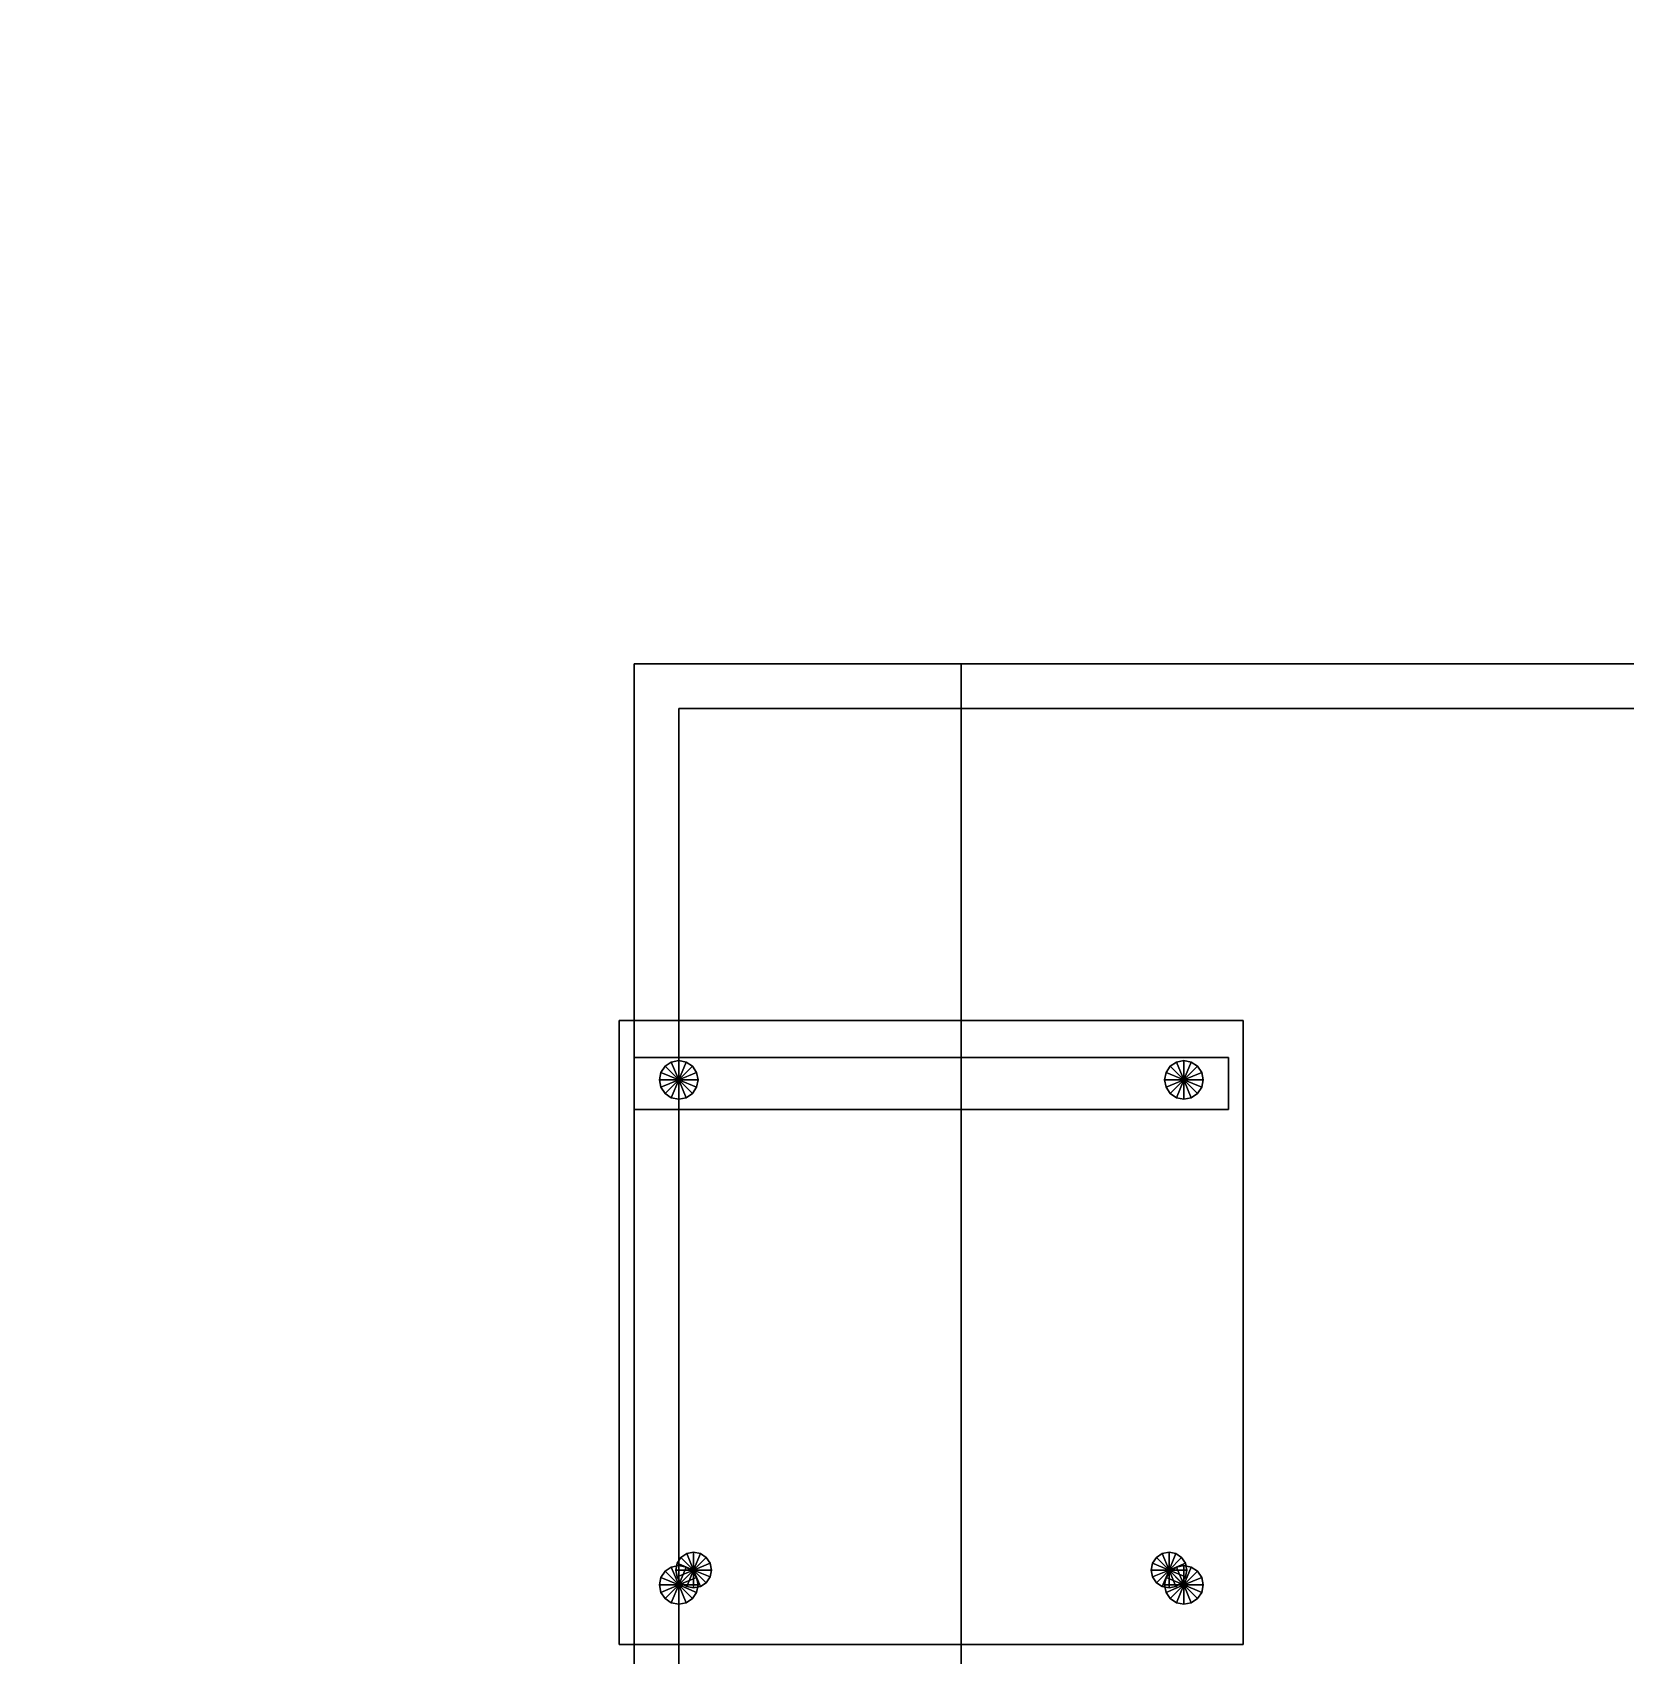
# Model space of a CAD drawing. Header units: millimetres. Extents: x -8000 to 18500, y -500 to 32500.
# Drawn here: x 1195 to 2267, y 1732 to 2825 of the extents above; entities that cross this region are included whole.
import ezdxf

# ---------------------------------------------------------------- set-up
doc = ezdxf.new("R2010")
doc.units = ezdxf.units.MM
for name, color, linetype in [('3D-FINISH', 7, 'Continuous'), ('3D-FURNITURE', 7, 'Continuous'), ('3D-ROOF', 7, 'Continuous'), ('3D-SLABS', 7, 'Continuous')]:
    doc.layers.add(name, color=color, linetype=linetype)

msp = doc.modelspace()

# ---------------------------------------------------------------- linework, layer by layer
at = {"layer": '3D-FINISH', "color": 7}
for points in [[(200, 200, 590), (200, 9800, 590), (9800, 9800, 590), (9800, 200, 590)], [(200, 200, 600), (9800, 200, 600), (9800, 9800, 600), (200, 9800, 600)], [(200, 200, 3990), (200, 9800, 3990), (9800, 9800, 3990), (9800, 200, 3990)], [(200, 200, 4000), (9800, 200, 4000), (9800, 9800, 4000), (200, 9800, 4000)]]:
    msp.add_3dface(points, dxfattribs=at)
at = {"layer": '3D-FURNITURE', "color": 7}
for points in [[(1600, 1450, 4000), (1600, 2400, 4000), (2550, 2400, 4000), (2550, 1450, 4000)], [(1600, 2400, 4000), (1600, 2400, 4080), (2550, 2400, 4080), (2550, 2400, 4000)], [(1600, 1450, 4000), (1600, 1450, 4080), (1600, 2400, 4080), (1600, 2400, 4000)], [(1600, 1450, 4080), (2550, 1450, 4080), (2550, 2400, 4080), (1600, 2400, 4080)], [(1600, 720, 4420), (1600, 2400, 4420), (1820, 2400, 4420), (1820, 720, 4420)], [(1600, 2400, 4420), (1600, 2400, 4760), (1820, 2400, 4760), (1820, 2400, 4420)], [(1600, 720, 4420), (1600, 720, 4760), (1600, 2400, 4760), (1600, 2400, 4420)], [(1600, 720, 4760), (1820, 720, 4760), (1820, 2400, 4760), (1600, 2400, 4760)], [(1820, 720, 4420), (1820, 2400, 4420), (1820, 2400, 4760), (1820, 720, 4760)], [(1630, 1450, 4080), (1630, 2370, 4080), (2520, 2370, 4080), (2520, 1450, 4080)], [(1630, 2370, 4080), (1630, 2370, 4420), (2520, 2370, 4420), (2520, 2370, 4080)], [(1630, 1450, 4080), (1630, 1450, 4420), (1630, 2370, 4420), (1630, 2370, 4080)], [(1630, 1450, 4420), (2520, 1450, 4420), (2520, 2370, 4420), (1630, 2370, 4420)], [(1590, 1740, 1010), (1590, 2160, 1010), (2010, 2160, 1010), (2010, 1740, 1010)], [(1590, 2160, 1010), (1590, 2160, 1050), (2010, 2160, 1050), (2010, 2160, 1010)], [(1590, 1740, 1010), (1590, 1740, 1050), (1590, 2160, 1050), (1590, 2160, 1010)], [(1590, 1740, 1050), (2010, 1740, 1050), (2010, 2160, 1050), (1590, 2160, 1050)], [(2010, 1740, 1010), (2010, 2160, 1010), (2010, 2160, 1050), (2010, 1740, 1050)], [(1600, 2100, 1300), (1600, 2135, 1300), (2000, 2135, 1300), (2000, 2100, 1300)], [(1600, 2135, 1300), (1600, 2135, 1390), (2000, 2135, 1390), (2000, 2135, 1300)], [(1600, 2100, 1300), (1600, 2100, 1390), (1600, 2135, 1390), (1600, 2135, 1300)], [(1600, 2100, 1390), (2000, 2100, 1390), (2000, 2135, 1390), (1600, 2135, 1390)], [(1625, 2132, 600), (1620.8, 2129.2, 600), (1620.8, 2129.2, 1030), (1625, 2132, 1030)], [(1630, 2120, 1030), (1625, 2132, 1030), (1620.8, 2129.2, 1030), (1630, 2120, 1030)], [(1630, 2120, 600), (1620.8, 2129.2, 600), (1625, 2132, 600), (1630, 2120, 600)], [(1630, 2133, 600), (1625, 2132, 600), (1625, 2132, 1030), (1630, 2133, 1030)], [(1630, 2120, 1030), (1630, 2133, 1030), (1625, 2132, 1030), (1630, 2120, 1030)], [(1630, 2120, 600), (1625, 2132, 600), (1630, 2133, 600), (1630, 2120, 600)], [(1635, 2132, 600), (1630, 2133, 600), (1630, 2133, 1030), (1635, 2132, 1030)], [(1630, 2120, 1030), (1635, 2132, 1030), (1630, 2133, 1030), (1630, 2120, 1030)], [(1630, 2120, 600), (1630, 2133, 600), (1635, 2132, 600), (1630, 2120, 600)], [(1630, 2120, 1030), (1639.2, 2129.2, 1030), (1635, 2132, 1030), (1630, 2120, 1030)], [(1630, 2120, 600), (1635, 2132, 600), (1639.2, 2129.2, 600), (1630, 2120, 600)], [(1639.2, 2129.2, 600), (1635, 2132, 600), (1635, 2132, 1030), (1639.2, 2129.2, 1030)], [(1965, 2132, 600), (1960.8, 2129.2, 600), (1960.8, 2129.2, 1030), (1965, 2132, 1030)], [(1970, 2120, 1030), (1965, 2132, 1030), (1960.8, 2129.2, 1030), (1970, 2120, 1030)], [(1970, 2120, 600), (1960.8, 2129.2, 600), (1965, 2132, 600), (1970, 2120, 600)], [(1970, 2133, 600), (1965, 2132, 600), (1965, 2132, 1030), (1970, 2133, 1030)], [(1970, 2120, 1030), (1970, 2133, 1030), (1965, 2132, 1030), (1970, 2120, 1030)], [(1970, 2120, 600), (1965, 2132, 600), (1970, 2133, 600), (1970, 2120, 600)], [(1975, 2132, 600), (1970, 2133, 600), (1970, 2133, 1030), (1975, 2132, 1030)], [(1970, 2120, 1030), (1975, 2132, 1030), (1970, 2133, 1030), (1970, 2120, 1030)], [(1970, 2120, 600), (1970, 2133, 600), (1975, 2132, 600), (1970, 2120, 600)], [(1970, 2120, 1030), (1979.2, 2129.2, 1030), (1975, 2132, 1030), (1970, 2120, 1030)], [(1970, 2120, 600), (1975, 2132, 600), (1979.2, 2129.2, 600), (1970, 2120, 600)], [(1979.2, 2129.2, 600), (1975, 2132, 600), (1975, 2132, 1030), (1979.2, 2129.2, 1030)], [(2000, 2100, 1300), (2000, 2135, 1300), (2000, 2135, 1390), (2000, 2100, 1390)], [(1618, 2125, 600), (1617, 2120, 600), (1617, 2120, 1030), (1618, 2125, 1030)], [(1630, 2120, 1030), (1618, 2125, 1030), (1617, 2120, 1030), (1630, 2120, 1030)], [(1630, 2120, 600), (1617, 2120, 600), (1618, 2125, 600), (1630, 2120, 600)], [(1617, 2120, 600), (1618, 2115, 600), (1618, 2115, 1030), (1617, 2120, 1030)], [(1630, 2120, 1030), (1617, 2120, 1030), (1618, 2115, 1030), (1630, 2120, 1030)], [(1630, 2120, 600), (1618, 2115, 600), (1617, 2120, 600), (1630, 2120, 600)], [(1620.8, 2129.2, 600), (1618, 2125, 600), (1618, 2125, 1030), (1620.8, 2129.2, 1030)], [(1630, 2120, 1030), (1620.8, 2129.2, 1030), (1618, 2125, 1030), (1630, 2120, 1030)], [(1630, 2120, 600), (1618, 2125, 600), (1620.8, 2129.2, 600), (1630, 2120, 600)], [(1630, 2120, 1030), (1618, 2115, 1030), (1620.8, 2110.8, 1030), (1630, 2120, 1030)], [(1630, 2120, 600), (1620.8, 2110.8, 600), (1618, 2115, 600), (1630, 2120, 600)], [(1630, 2120, 1030), (1620.8, 2110.8, 1030), (1625, 2108, 1030), (1630, 2120, 1030)], [(1630, 2120, 600), (1625, 2108, 600), (1620.8, 2110.8, 600), (1630, 2120, 600)], [(1630, 2120, 1030), (1625, 2108, 1030), (1630, 2107, 1030), (1630, 2120, 1030)], [(1630, 2120, 600), (1630, 2107, 600), (1625, 2108, 600), (1630, 2120, 600)], [(1630, 2120, 1030), (1642, 2125, 1030), (1639.2, 2129.2, 1030), (1630, 2120, 1030)], [(1630, 2120, 600), (1639.2, 2129.2, 600), (1642, 2125, 600), (1630, 2120, 600)], [(1630, 2120, 1030), (1643, 2120, 1030), (1642, 2125, 1030), (1630, 2120, 1030)], [(1630, 2120, 600), (1642, 2125, 600), (1643, 2120, 600), (1630, 2120, 600)], [(1630, 2120, 1030), (1630, 2107, 1030), (1635, 2108, 1030), (1630, 2120, 1030)], [(1630, 2120, 600), (1635, 2108, 600), (1630, 2107, 600), (1630, 2120, 600)], [(1630, 2120, 1030), (1635, 2108, 1030), (1639.2, 2110.8, 1030), (1630, 2120, 1030)], [(1630, 2120, 600), (1639.2, 2110.8, 600), (1635, 2108, 600), (1630, 2120, 600)], [(1630, 2120, 1030), (1639.2, 2110.8, 1030), (1642, 2115, 1030), (1630, 2120, 1030)], [(1630, 2120, 600), (1642, 2115, 600), (1639.2, 2110.8, 600), (1630, 2120, 600)], [(1630, 2120, 1030), (1642, 2115, 1030), (1643, 2120, 1030), (1630, 2120, 1030)], [(1630, 2120, 600), (1643, 2120, 600), (1642, 2115, 600), (1630, 2120, 600)], [(1642, 2125, 600), (1639.2, 2129.2, 600), (1639.2, 2129.2, 1030), (1642, 2125, 1030)], [(1643, 2120, 600), (1642, 2125, 600), (1642, 2125, 1030), (1643, 2120, 1030)], [(1642, 2115, 600), (1643, 2120, 600), (1643, 2120, 1030), (1642, 2115, 1030)], [(1958, 2125, 600), (1957, 2120, 600), (1957, 2120, 1030), (1958, 2125, 1030)], [(1970, 2120, 1030), (1958, 2125, 1030), (1957, 2120, 1030), (1970, 2120, 1030)], [(1970, 2120, 600), (1957, 2120, 600), (1958, 2125, 600), (1970, 2120, 600)], [(1957, 2120, 600), (1958, 2115, 600), (1958, 2115, 1030), (1957, 2120, 1030)], [(1970, 2120, 1030), (1957, 2120, 1030), (1958, 2115, 1030), (1970, 2120, 1030)], [(1970, 2120, 600), (1958, 2115, 600), (1957, 2120, 600), (1970, 2120, 600)], [(1960.8, 2129.2, 600), (1958, 2125, 600), (1958, 2125, 1030), (1960.8, 2129.2, 1030)], [(1970, 2120, 1030), (1960.8, 2129.2, 1030), (1958, 2125, 1030), (1970, 2120, 1030)], [(1970, 2120, 600), (1958, 2125, 600), (1960.8, 2129.2, 600), (1970, 2120, 600)], [(1970, 2120, 1030), (1958, 2115, 1030), (1960.8, 2110.8, 1030), (1970, 2120, 1030)], [(1970, 2120, 600), (1960.8, 2110.8, 600), (1958, 2115, 600), (1970, 2120, 600)], [(1970, 2120, 1030), (1960.8, 2110.8, 1030), (1965, 2108, 1030), (1970, 2120, 1030)], [(1970, 2120, 600), (1965, 2108, 600), (1960.8, 2110.8, 600), (1970, 2120, 600)], [(1970, 2120, 1030), (1965, 2108, 1030), (1970, 2107, 1030), (1970, 2120, 1030)], [(1970, 2120, 600), (1970, 2107, 600), (1965, 2108, 600), (1970, 2120, 600)], [(1970, 2120, 1030), (1982, 2125, 1030), (1979.2, 2129.2, 1030), (1970, 2120, 1030)], [(1970, 2120, 600), (1979.2, 2129.2, 600), (1982, 2125, 600), (1970, 2120, 600)], [(1970, 2120, 1030), (1983, 2120, 1030), (1982, 2125, 1030), (1970, 2120, 1030)], [(1970, 2120, 600), (1982, 2125, 600), (1983, 2120, 600), (1970, 2120, 600)], [(1970, 2120, 1030), (1970, 2107, 1030), (1975, 2108, 1030), (1970, 2120, 1030)], [(1970, 2120, 600), (1975, 2108, 600), (1970, 2107, 600), (1970, 2120, 600)], [(1970, 2120, 1030), (1975, 2108, 1030), (1979.2, 2110.8, 1030), (1970, 2120, 1030)], [(1970, 2120, 600), (1979.2, 2110.8, 600), (1975, 2108, 600), (1970, 2120, 600)], [(1970, 2120, 1030), (1979.2, 2110.8, 1030), (1982, 2115, 1030), (1970, 2120, 1030)], [(1970, 2120, 600), (1982, 2115, 600), (1979.2, 2110.8, 600), (1970, 2120, 600)], [(1970, 2120, 1030), (1982, 2115, 1030), (1983, 2120, 1030), (1970, 2120, 1030)], [(1970, 2120, 600), (1983, 2120, 600), (1982, 2115, 600), (1970, 2120, 600)], [(1982, 2125, 600), (1979.2, 2129.2, 600), (1979.2, 2129.2, 1030), (1982, 2125, 1030)], [(1983, 2120, 600), (1982, 2125, 600), (1982, 2125, 1030), (1983, 2120, 1030)], [(1982, 2115, 600), (1983, 2120, 600), (1983, 2120, 1030), (1982, 2115, 1030)], [(1618, 2115, 600), (1620.8, 2110.8, 600), (1620.8, 2110.8, 1030), (1618, 2115, 1030)], [(1620.8, 2110.8, 600), (1625, 2108, 600), (1625, 2108, 1030), (1620.8, 2110.8, 1030)], [(1635, 2108, 600), (1639.2, 2110.8, 600), (1639.2, 2110.8, 1030), (1635, 2108, 1030)], [(1639.2, 2110.8, 600), (1642, 2115, 600), (1642, 2115, 1030), (1639.2, 2110.8, 1030)], [(1958, 2115, 600), (1960.8, 2110.8, 600), (1960.8, 2110.8, 1030), (1958, 2115, 1030)], [(1960.8, 2110.8, 600), (1965, 2108, 600), (1965, 2108, 1030), (1960.8, 2110.8, 1030)], [(1975, 2108, 600), (1979.2, 2110.8, 600), (1979.2, 2110.8, 1030), (1975, 2108, 1030)], [(1979.2, 2110.8, 600), (1982, 2115, 600), (1982, 2115, 1030), (1979.2, 2110.8, 1030)], [(1600, 2100, 1300), (2000, 2100, 1300), (2000, 2100, 1390), (1600, 2100, 1390)], [(1625, 2108, 600), (1630, 2107, 600), (1630, 2107, 1030), (1625, 2108, 1030)], [(1630, 2107, 600), (1635, 2108, 600), (1635, 2108, 1030), (1630, 2107, 1030)], [(1965, 2108, 600), (1970, 2107, 600), (1970, 2107, 1030), (1965, 2108, 1030)], [(1970, 2107, 600), (1975, 2108, 600), (1975, 2108, 1030), (1970, 2107, 1030)], [(1625, 1792, 600), (1620.8, 1789.2, 600), (1620.8, 1789.2, 1030), (1625, 1792, 1030)], [(1630, 1780, 1030), (1625, 1792, 1030), (1620.8, 1789.2, 1030), (1630, 1780, 1030)], [(1630, 1780, 600), (1620.8, 1789.2, 600), (1625, 1792, 600), (1630, 1780, 600)], [(1630, 1793, 600), (1625, 1792, 600), (1625, 1792, 1030), (1630, 1793, 1030)], [(1630, 1780, 1030), (1630, 1793, 1030), (1625, 1792, 1030), (1630, 1780, 1030)], [(1630, 1780, 600), (1625, 1792, 600), (1630, 1793, 600), (1630, 1780, 600)], [(1628.9, 1794.6, 1030), (1628, 1790, 1030), (1628, 1790, 1380), (1628.9, 1794.6, 1380)], [(1640, 1790, 1380), (1628.9, 1794.6, 1380), (1628, 1790, 1380), (1640, 1790, 1380)], [(1640, 1790, 1030), (1628, 1790, 1030), (1628.9, 1794.6, 1030), (1640, 1790, 1030)], [(1631.5, 1798.5, 1030), (1628.9, 1794.6, 1030), (1628.9, 1794.6, 1380), (1631.5, 1798.5, 1380)], [(1640, 1790, 1380), (1631.5, 1798.5, 1380), (1628.9, 1794.6, 1380), (1640, 1790, 1380)], [(1640, 1790, 1030), (1628.9, 1794.6, 1030), (1631.5, 1798.5, 1030), (1640, 1790, 1030)], [(1635, 1792, 600), (1630, 1793, 600), (1630, 1793, 1030), (1635, 1792, 1030)], [(1630, 1780, 1030), (1635, 1792, 1030), (1630, 1793, 1030), (1630, 1780, 1030)], [(1630, 1780, 600), (1630, 1793, 600), (1635, 1792, 600), (1630, 1780, 600)], [(1630, 1780, 1030), (1639.2, 1789.2, 1030), (1635, 1792, 1030), (1630, 1780, 1030)], [(1630, 1780, 600), (1635, 1792, 600), (1639.2, 1789.2, 600), (1630, 1780, 600)], [(1635.4, 1801.1, 1030), (1631.5, 1798.5, 1030), (1631.5, 1798.5, 1380), (1635.4, 1801.1, 1380)], [(1640, 1790, 1380), (1635.4, 1801.1, 1380), (1631.5, 1798.5, 1380), (1640, 1790, 1380)], [(1640, 1790, 1030), (1631.5, 1798.5, 1030), (1635.4, 1801.1, 1030), (1640, 1790, 1030)], [(1639.2, 1789.2, 600), (1635, 1792, 600), (1635, 1792, 1030), (1639.2, 1789.2, 1030)], [(1640, 1802, 1030), (1635.4, 1801.1, 1030), (1635.4, 1801.1, 1380), (1640, 1802, 1380)], [(1640, 1790, 1380), (1640, 1802, 1380), (1635.4, 1801.1, 1380), (1640, 1790, 1380)], [(1640, 1790, 1030), (1635.4, 1801.1, 1030), (1640, 1802, 1030), (1640, 1790, 1030)], [(1644.6, 1801.1, 1030), (1640, 1802, 1030), (1640, 1802, 1380), (1644.6, 1801.1, 1380)], [(1640, 1790, 1380), (1644.6, 1801.1, 1380), (1640, 1802, 1380), (1640, 1790, 1380)], [(1640, 1790, 1030), (1640, 1802, 1030), (1644.6, 1801.1, 1030), (1640, 1790, 1030)], [(1640, 1790, 1380), (1648.5, 1798.5, 1380), (1644.6, 1801.1, 1380), (1640, 1790, 1380)], [(1640, 1790, 1030), (1644.6, 1801.1, 1030), (1648.5, 1798.5, 1030), (1640, 1790, 1030)], [(1640, 1790, 1380), (1651.1, 1794.6, 1380), (1648.5, 1798.5, 1380), (1640, 1790, 1380)], [(1640, 1790, 1030), (1648.5, 1798.5, 1030), (1651.1, 1794.6, 1030), (1640, 1790, 1030)], [(1640, 1790, 1380), (1652, 1790, 1380), (1651.1, 1794.6, 1380), (1640, 1790, 1380)], [(1640, 1790, 1030), (1651.1, 1794.6, 1030), (1652, 1790, 1030), (1640, 1790, 1030)], [(1648.5, 1798.5, 1030), (1644.6, 1801.1, 1030), (1644.6, 1801.1, 1380), (1648.5, 1798.5, 1380)], [(1651.1, 1794.6, 1030), (1648.5, 1798.5, 1030), (1648.5, 1798.5, 1380), (1651.1, 1794.6, 1380)], [(1652, 1790, 1030), (1651.1, 1794.6, 1030), (1651.1, 1794.6, 1380), (1652, 1790, 1380)], [(1948.9, 1794.6, 1030), (1948, 1790, 1030), (1948, 1790, 1380), (1948.9, 1794.6, 1380)], [(1960, 1790, 1380), (1948.9, 1794.6, 1380), (1948, 1790, 1380), (1960, 1790, 1380)], [(1960, 1790, 1030), (1948, 1790, 1030), (1948.9, 1794.6, 1030), (1960, 1790, 1030)], [(1951.5, 1798.5, 1030), (1948.9, 1794.6, 1030), (1948.9, 1794.6, 1380), (1951.5, 1798.5, 1380)], [(1960, 1790, 1380), (1951.5, 1798.5, 1380), (1948.9, 1794.6, 1380), (1960, 1790, 1380)], [(1960, 1790, 1030), (1948.9, 1794.6, 1030), (1951.5, 1798.5, 1030), (1960, 1790, 1030)], [(1955.4, 1801.1, 1030), (1951.5, 1798.5, 1030), (1951.5, 1798.5, 1380), (1955.4, 1801.1, 1380)], [(1960, 1790, 1380), (1955.4, 1801.1, 1380), (1951.5, 1798.5, 1380), (1960, 1790, 1380)], [(1960, 1790, 1030), (1951.5, 1798.5, 1030), (1955.4, 1801.1, 1030), (1960, 1790, 1030)], [(1960, 1802, 1030), (1955.4, 1801.1, 1030), (1955.4, 1801.1, 1380), (1960, 1802, 1380)], [(1960, 1790, 1380), (1960, 1802, 1380), (1955.4, 1801.1, 1380), (1960, 1790, 1380)], [(1960, 1790, 1030), (1955.4, 1801.1, 1030), (1960, 1802, 1030), (1960, 1790, 1030)], [(1964.6, 1801.1, 1030), (1960, 1802, 1030), (1960, 1802, 1380), (1964.6, 1801.1, 1380)], [(1960, 1790, 1380), (1964.6, 1801.1, 1380), (1960, 1802, 1380), (1960, 1790, 1380)], [(1960, 1790, 1030), (1960, 1802, 1030), (1964.6, 1801.1, 1030), (1960, 1790, 1030)], [(1960, 1790, 1380), (1968.5, 1798.5, 1380), (1964.6, 1801.1, 1380), (1960, 1790, 1380)], [(1960, 1790, 1030), (1964.6, 1801.1, 1030), (1968.5, 1798.5, 1030), (1960, 1790, 1030)], [(1960, 1790, 1380), (1971.1, 1794.6, 1380), (1968.5, 1798.5, 1380), (1960, 1790, 1380)], [(1960, 1790, 1030), (1968.5, 1798.5, 1030), (1971.1, 1794.6, 1030), (1960, 1790, 1030)], [(1960, 1790, 1380), (1972, 1790, 1380), (1971.1, 1794.6, 1380), (1960, 1790, 1380)], [(1960, 1790, 1030), (1971.1, 1794.6, 1030), (1972, 1790, 1030), (1960, 1790, 1030)], [(1965, 1792, 600), (1960.8, 1789.2, 600), (1960.8, 1789.2, 1030), (1965, 1792, 1030)], [(1970, 1780, 1030), (1965, 1792, 1030), (1960.8, 1789.2, 1030), (1970, 1780, 1030)], [(1970, 1780, 600), (1960.8, 1789.2, 600), (1965, 1792, 600), (1970, 1780, 600)], [(1968.5, 1798.5, 1030), (1964.6, 1801.1, 1030), (1964.6, 1801.1, 1380), (1968.5, 1798.5, 1380)], [(1970, 1793, 600), (1965, 1792, 600), (1965, 1792, 1030), (1970, 1793, 1030)], [(1970, 1780, 1030), (1970, 1793, 1030), (1965, 1792, 1030), (1970, 1780, 1030)], [(1970, 1780, 600), (1965, 1792, 600), (1970, 1793, 600), (1970, 1780, 600)], [(1971.1, 1794.6, 1030), (1968.5, 1798.5, 1030), (1968.5, 1798.5, 1380), (1971.1, 1794.6, 1380)], [(1975, 1792, 600), (1970, 1793, 600), (1970, 1793, 1030), (1975, 1792, 1030)], [(1970, 1780, 1030), (1975, 1792, 1030), (1970, 1793, 1030), (1970, 1780, 1030)], [(1970, 1780, 600), (1970, 1793, 600), (1975, 1792, 600), (1970, 1780, 600)], [(1970, 1780, 1030), (1979.2, 1789.2, 1030), (1975, 1792, 1030), (1970, 1780, 1030)], [(1970, 1780, 600), (1975, 1792, 600), (1979.2, 1789.2, 600), (1970, 1780, 600)], [(1972, 1790, 1030), (1971.1, 1794.6, 1030), (1971.1, 1794.6, 1380), (1972, 1790, 1380)], [(1979.2, 1789.2, 600), (1975, 1792, 600), (1975, 1792, 1030), (1979.2, 1789.2, 1030)], [(1618, 1785, 600), (1617, 1780, 600), (1617, 1780, 1030), (1618, 1785, 1030)], [(1630, 1780, 1030), (1618, 1785, 1030), (1617, 1780, 1030), (1630, 1780, 1030)], [(1630, 1780, 600), (1617, 1780, 600), (1618, 1785, 600), (1630, 1780, 600)], [(1620.8, 1789.2, 600), (1618, 1785, 600), (1618, 1785, 1030), (1620.8, 1789.2, 1030)], [(1630, 1780, 1030), (1620.8, 1789.2, 1030), (1618, 1785, 1030), (1630, 1780, 1030)], [(1630, 1780, 600), (1618, 1785, 600), (1620.8, 1789.2, 600), (1630, 1780, 600)], [(1628, 1790, 1030), (1628.9, 1785.4, 1030), (1628.9, 1785.4, 1380), (1628, 1790, 1380)], [(1640, 1790, 1380), (1628, 1790, 1380), (1628.9, 1785.4, 1380), (1640, 1790, 1380)], [(1640, 1790, 1030), (1628.9, 1785.4, 1030), (1628, 1790, 1030), (1640, 1790, 1030)], [(1640, 1790, 1380), (1628.9, 1785.4, 1380), (1631.5, 1781.5, 1380), (1640, 1790, 1380)], [(1640, 1790, 1030), (1631.5, 1781.5, 1030), (1628.9, 1785.4, 1030), (1640, 1790, 1030)], [(1628.9, 1785.4, 1030), (1631.5, 1781.5, 1030), (1631.5, 1781.5, 1380), (1628.9, 1785.4, 1380)], [(1630, 1780, 1030), (1642, 1785, 1030), (1639.2, 1789.2, 1030), (1630, 1780, 1030)], [(1630, 1780, 600), (1639.2, 1789.2, 600), (1642, 1785, 600), (1630, 1780, 600)], [(1630, 1780, 1030), (1643, 1780, 1030), (1642, 1785, 1030), (1630, 1780, 1030)], [(1630, 1780, 600), (1642, 1785, 600), (1643, 1780, 600), (1630, 1780, 600)], [(1640, 1790, 1380), (1631.5, 1781.5, 1380), (1635.4, 1778.9, 1380), (1640, 1790, 1380)], [(1640, 1790, 1030), (1635.4, 1778.9, 1030), (1631.5, 1781.5, 1030), (1640, 1790, 1030)], [(1631.5, 1781.5, 1030), (1635.4, 1778.9, 1030), (1635.4, 1778.9, 1380), (1631.5, 1781.5, 1380)], [(1640, 1790, 1380), (1635.4, 1778.9, 1380), (1640, 1778, 1380), (1640, 1790, 1380)], [(1640, 1790, 1030), (1640, 1778, 1030), (1635.4, 1778.9, 1030), (1640, 1790, 1030)], [(1642, 1785, 600), (1639.2, 1789.2, 600), (1639.2, 1789.2, 1030), (1642, 1785, 1030)], [(1640, 1790, 1380), (1640, 1778, 1380), (1644.6, 1778.9, 1380), (1640, 1790, 1380)], [(1640, 1790, 1030), (1644.6, 1778.9, 1030), (1640, 1778, 1030), (1640, 1790, 1030)], [(1640, 1790, 1380), (1644.6, 1778.9, 1380), (1648.5, 1781.5, 1380), (1640, 1790, 1380)], [(1640, 1790, 1030), (1648.5, 1781.5, 1030), (1644.6, 1778.9, 1030), (1640, 1790, 1030)], [(1640, 1790, 1380), (1648.5, 1781.5, 1380), (1651.1, 1785.4, 1380), (1640, 1790, 1380)], [(1640, 1790, 1030), (1651.1, 1785.4, 1030), (1648.5, 1781.5, 1030), (1640, 1790, 1030)], [(1640, 1790, 1380), (1651.1, 1785.4, 1380), (1652, 1790, 1380), (1640, 1790, 1380)], [(1640, 1790, 1030), (1652, 1790, 1030), (1651.1, 1785.4, 1030), (1640, 1790, 1030)], [(1643, 1780, 600), (1642, 1785, 600), (1642, 1785, 1030), (1643, 1780, 1030)], [(1644.6, 1778.9, 1030), (1648.5, 1781.5, 1030), (1648.5, 1781.5, 1380), (1644.6, 1778.9, 1380)], [(1648.5, 1781.5, 1030), (1651.1, 1785.4, 1030), (1651.1, 1785.4, 1380), (1648.5, 1781.5, 1380)], [(1651.1, 1785.4, 1030), (1652, 1790, 1030), (1652, 1790, 1380), (1651.1, 1785.4, 1380)], [(1948, 1790, 1030), (1948.9, 1785.4, 1030), (1948.9, 1785.4, 1380), (1948, 1790, 1380)], [(1960, 1790, 1380), (1948, 1790, 1380), (1948.9, 1785.4, 1380), (1960, 1790, 1380)], [(1960, 1790, 1030), (1948.9, 1785.4, 1030), (1948, 1790, 1030), (1960, 1790, 1030)], [(1960, 1790, 1380), (1948.9, 1785.4, 1380), (1951.5, 1781.5, 1380), (1960, 1790, 1380)], [(1960, 1790, 1030), (1951.5, 1781.5, 1030), (1948.9, 1785.4, 1030), (1960, 1790, 1030)], [(1948.9, 1785.4, 1030), (1951.5, 1781.5, 1030), (1951.5, 1781.5, 1380), (1948.9, 1785.4, 1380)], [(1960, 1790, 1380), (1951.5, 1781.5, 1380), (1955.4, 1778.9, 1380), (1960, 1790, 1380)], [(1960, 1790, 1030), (1955.4, 1778.9, 1030), (1951.5, 1781.5, 1030), (1960, 1790, 1030)], [(1951.5, 1781.5, 1030), (1955.4, 1778.9, 1030), (1955.4, 1778.9, 1380), (1951.5, 1781.5, 1380)], [(1960, 1790, 1380), (1955.4, 1778.9, 1380), (1960, 1778, 1380), (1960, 1790, 1380)], [(1960, 1790, 1030), (1960, 1778, 1030), (1955.4, 1778.9, 1030), (1960, 1790, 1030)], [(1958, 1785, 600), (1957, 1780, 600), (1957, 1780, 1030), (1958, 1785, 1030)], [(1970, 1780, 1030), (1958, 1785, 1030), (1957, 1780, 1030), (1970, 1780, 1030)], [(1970, 1780, 600), (1957, 1780, 600), (1958, 1785, 600), (1970, 1780, 600)], [(1960.8, 1789.2, 600), (1958, 1785, 600), (1958, 1785, 1030), (1960.8, 1789.2, 1030)], [(1970, 1780, 1030), (1960.8, 1789.2, 1030), (1958, 1785, 1030), (1970, 1780, 1030)], [(1970, 1780, 600), (1958, 1785, 600), (1960.8, 1789.2, 600), (1970, 1780, 600)], [(1960, 1790, 1380), (1960, 1778, 1380), (1964.6, 1778.9, 1380), (1960, 1790, 1380)], [(1960, 1790, 1030), (1964.6, 1778.9, 1030), (1960, 1778, 1030), (1960, 1790, 1030)], [(1960, 1790, 1380), (1964.6, 1778.9, 1380), (1968.5, 1781.5, 1380), (1960, 1790, 1380)], [(1960, 1790, 1030), (1968.5, 1781.5, 1030), (1964.6, 1778.9, 1030), (1960, 1790, 1030)], [(1960, 1790, 1380), (1968.5, 1781.5, 1380), (1971.1, 1785.4, 1380), (1960, 1790, 1380)], [(1960, 1790, 1030), (1971.1, 1785.4, 1030), (1968.5, 1781.5, 1030), (1960, 1790, 1030)], [(1960, 1790, 1380), (1971.1, 1785.4, 1380), (1972, 1790, 1380), (1960, 1790, 1380)], [(1960, 1790, 1030), (1972, 1790, 1030), (1971.1, 1785.4, 1030), (1960, 1790, 1030)], [(1964.6, 1778.9, 1030), (1968.5, 1781.5, 1030), (1968.5, 1781.5, 1380), (1964.6, 1778.9, 1380)], [(1968.5, 1781.5, 1030), (1971.1, 1785.4, 1030), (1971.1, 1785.4, 1380), (1968.5, 1781.5, 1380)], [(1970, 1780, 1030), (1982, 1785, 1030), (1979.2, 1789.2, 1030), (1970, 1780, 1030)], [(1970, 1780, 600), (1979.2, 1789.2, 600), (1982, 1785, 600), (1970, 1780, 600)], [(1970, 1780, 1030), (1983, 1780, 1030), (1982, 1785, 1030), (1970, 1780, 1030)], [(1970, 1780, 600), (1982, 1785, 600), (1983, 1780, 600), (1970, 1780, 600)], [(1971.1, 1785.4, 1030), (1972, 1790, 1030), (1972, 1790, 1380), (1971.1, 1785.4, 1380)], [(1982, 1785, 600), (1979.2, 1789.2, 600), (1979.2, 1789.2, 1030), (1982, 1785, 1030)], [(1983, 1780, 600), (1982, 1785, 600), (1982, 1785, 1030), (1983, 1780, 1030)], [(1617, 1780, 600), (1618, 1775, 600), (1618, 1775, 1030), (1617, 1780, 1030)], [(1630, 1780, 1030), (1617, 1780, 1030), (1618, 1775, 1030), (1630, 1780, 1030)], [(1630, 1780, 600), (1618, 1775, 600), (1617, 1780, 600), (1630, 1780, 600)], [(1630, 1780, 1030), (1618, 1775, 1030), (1620.8, 1770.8, 1030), (1630, 1780, 1030)], [(1630, 1780, 600), (1620.8, 1770.8, 600), (1618, 1775, 600), (1630, 1780, 600)], [(1618, 1775, 600), (1620.8, 1770.8, 600), (1620.8, 1770.8, 1030), (1618, 1775, 1030)], [(1630, 1780, 1030), (1620.8, 1770.8, 1030), (1625, 1768, 1030), (1630, 1780, 1030)], [(1630, 1780, 600), (1625, 1768, 600), (1620.8, 1770.8, 600), (1630, 1780, 600)], [(1620.8, 1770.8, 600), (1625, 1768, 600), (1625, 1768, 1030), (1620.8, 1770.8, 1030)], [(1630, 1780, 1030), (1625, 1768, 1030), (1630, 1767, 1030), (1630, 1780, 1030)], [(1630, 1780, 600), (1630, 1767, 600), (1625, 1768, 600), (1630, 1780, 600)], [(1630, 1780, 1030), (1630, 1767, 1030), (1635, 1768, 1030), (1630, 1780, 1030)], [(1630, 1780, 600), (1635, 1768, 600), (1630, 1767, 600), (1630, 1780, 600)], [(1630, 1780, 1030), (1635, 1768, 1030), (1639.2, 1770.8, 1030), (1630, 1780, 1030)], [(1630, 1780, 600), (1639.2, 1770.8, 600), (1635, 1768, 600), (1630, 1780, 600)], [(1630, 1780, 1030), (1639.2, 1770.8, 1030), (1642, 1775, 1030), (1630, 1780, 1030)], [(1630, 1780, 600), (1642, 1775, 600), (1639.2, 1770.8, 600), (1630, 1780, 600)], [(1630, 1780, 1030), (1642, 1775, 1030), (1643, 1780, 1030), (1630, 1780, 1030)], [(1630, 1780, 600), (1643, 1780, 600), (1642, 1775, 600), (1630, 1780, 600)], [(1635, 1768, 600), (1639.2, 1770.8, 600), (1639.2, 1770.8, 1030), (1635, 1768, 1030)], [(1635.4, 1778.9, 1030), (1640, 1778, 1030), (1640, 1778, 1380), (1635.4, 1778.9, 1380)], [(1639.2, 1770.8, 600), (1642, 1775, 600), (1642, 1775, 1030), (1639.2, 1770.8, 1030)], [(1640, 1778, 1030), (1644.6, 1778.9, 1030), (1644.6, 1778.9, 1380), (1640, 1778, 1380)], [(1642, 1775, 600), (1643, 1780, 600), (1643, 1780, 1030), (1642, 1775, 1030)], [(1955.4, 1778.9, 1030), (1960, 1778, 1030), (1960, 1778, 1380), (1955.4, 1778.9, 1380)], [(1957, 1780, 600), (1958, 1775, 600), (1958, 1775, 1030), (1957, 1780, 1030)], [(1970, 1780, 1030), (1957, 1780, 1030), (1958, 1775, 1030), (1970, 1780, 1030)], [(1970, 1780, 600), (1958, 1775, 600), (1957, 1780, 600), (1970, 1780, 600)], [(1970, 1780, 1030), (1958, 1775, 1030), (1960.8, 1770.8, 1030), (1970, 1780, 1030)], [(1970, 1780, 600), (1960.8, 1770.8, 600), (1958, 1775, 600), (1970, 1780, 600)], [(1958, 1775, 600), (1960.8, 1770.8, 600), (1960.8, 1770.8, 1030), (1958, 1775, 1030)], [(1960, 1778, 1030), (1964.6, 1778.9, 1030), (1964.6, 1778.9, 1380), (1960, 1778, 1380)], [(1970, 1780, 1030), (1960.8, 1770.8, 1030), (1965, 1768, 1030), (1970, 1780, 1030)], [(1970, 1780, 600), (1965, 1768, 600), (1960.8, 1770.8, 600), (1970, 1780, 600)], [(1960.8, 1770.8, 600), (1965, 1768, 600), (1965, 1768, 1030), (1960.8, 1770.8, 1030)], [(1970, 1780, 1030), (1965, 1768, 1030), (1970, 1767, 1030), (1970, 1780, 1030)], [(1970, 1780, 600), (1970, 1767, 600), (1965, 1768, 600), (1970, 1780, 600)], [(1970, 1780, 1030), (1970, 1767, 1030), (1975, 1768, 1030), (1970, 1780, 1030)], [(1970, 1780, 600), (1975, 1768, 600), (1970, 1767, 600), (1970, 1780, 600)], [(1970, 1780, 1030), (1975, 1768, 1030), (1979.2, 1770.8, 1030), (1970, 1780, 1030)], [(1970, 1780, 600), (1979.2, 1770.8, 600), (1975, 1768, 600), (1970, 1780, 600)], [(1970, 1780, 1030), (1979.2, 1770.8, 1030), (1982, 1775, 1030), (1970, 1780, 1030)], [(1970, 1780, 600), (1982, 1775, 600), (1979.2, 1770.8, 600), (1970, 1780, 600)], [(1970, 1780, 1030), (1982, 1775, 1030), (1983, 1780, 1030), (1970, 1780, 1030)], [(1970, 1780, 600), (1983, 1780, 600), (1982, 1775, 600), (1970, 1780, 600)], [(1975, 1768, 600), (1979.2, 1770.8, 600), (1979.2, 1770.8, 1030), (1975, 1768, 1030)], [(1979.2, 1770.8, 600), (1982, 1775, 600), (1982, 1775, 1030), (1979.2, 1770.8, 1030)], [(1982, 1775, 600), (1983, 1780, 600), (1983, 1780, 1030), (1982, 1775, 1030)], [(1625, 1768, 600), (1630, 1767, 600), (1630, 1767, 1030), (1625, 1768, 1030)], [(1630, 1767, 600), (1635, 1768, 600), (1635, 1768, 1030), (1630, 1767, 1030)], [(1965, 1768, 600), (1970, 1767, 600), (1970, 1767, 1030), (1965, 1768, 1030)], [(1970, 1767, 600), (1975, 1768, 600), (1975, 1768, 1030), (1970, 1767, 1030)], [(1590, 1740, 1010), (2010, 1740, 1010), (2010, 1740, 1050), (1590, 1740, 1050)]]:
    msp.add_3dface(points, dxfattribs=at)
at = {"layer": '3D-ROOF', "color": 7}
for points in [[(0, 0, 7000), (0, 10000, 7000), (10000, 10000, 7000), (10000, 0, 7000)], [(0, 0, 7200), (10000, 0, 7200), (10000, 10000, 7200), (0, 10000, 7200)]]:
    msp.add_3dface(points, dxfattribs=at)
at = {"layer": '3D-SLABS', "color": 7}
for points in [[(0, 0), (0, 10000), (10000, 10000), (10000, 0)], [(0, 0, 600), (10000, 0, 600), (10000, 10000, 600), (0, 10000, 600)], [(0, 0, 3800), (0, 4000, 3800), (10000, 4000, 3800), (10000, 0, 3800)], [(0, 0, 4000), (10000, 0, 4000), (10000, 4000, 4000), (0, 4000, 4000)]]:
    msp.add_3dface(points, dxfattribs=at)

doc.saveas('drawing.dxf')
